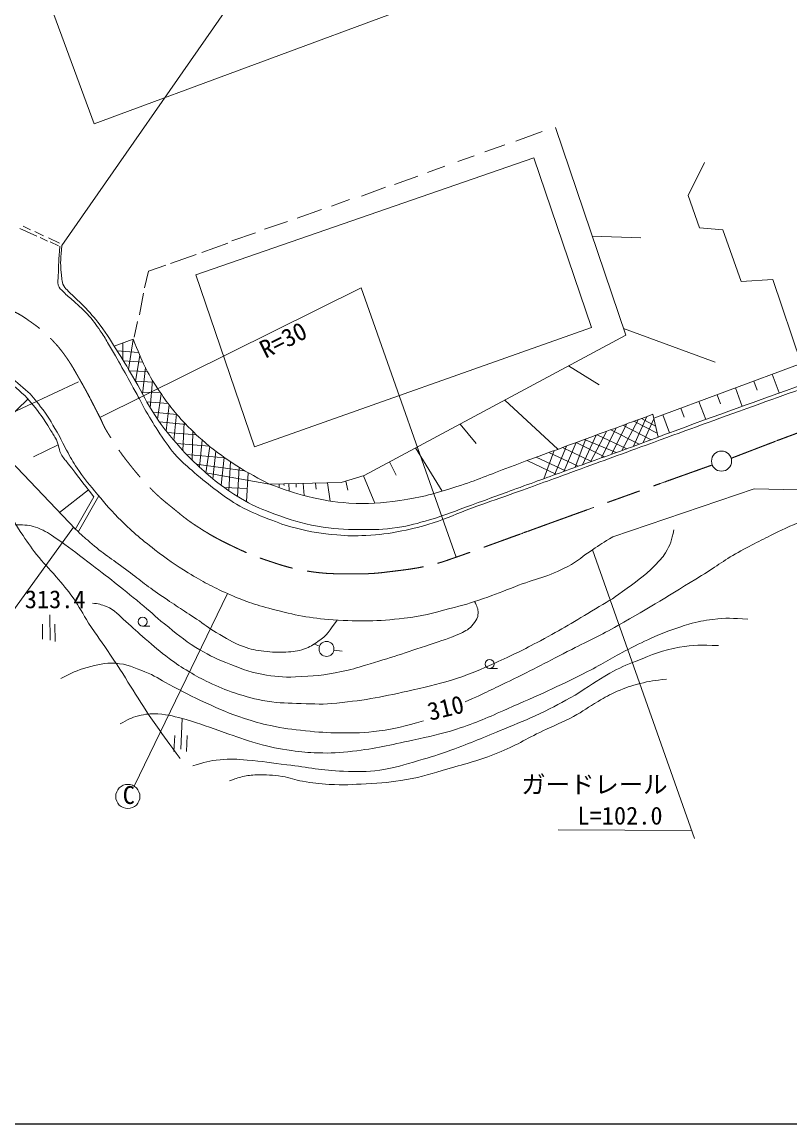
# Model space of a CAD drawing. Units: millimetres, scale not verified. Extents: x 40000 to 680000, y 20000 to 380000.
# Drawn here: x 181578 to 260312, y 205000 to 317937 of the extents above; entities that cross this region are included whole.
import ezdxf
from ezdxf.enums import TextEntityAlignment as Align

# ---------------------------------------------------------------- set-up
doc = ezdxf.new("R2010")
doc.units = ezdxf.units.MM
doc.header["$LTSCALE"] = 1000
doc.linetypes.add('CHAIN', pattern=[18.5, 12, -1.5, 3.5, -1.5])
for name, color, linetype, lineweight in [('M-BMK', 2, 'CHAIN', 13), ('M-TTL-BAND', 7, 'Continuous', 25), ('M-WORK', 1, 'Continuous', 13)]:
    doc.layers.add(name, color=color, linetype=linetype, lineweight=lineweight)
doc.styles.add('ＭＳ ゴシック', font='')
doc.styles.get('ＭＳ ゴシック').set_extended_font_data('MS Gothic')

msp = doc.modelspace()

# ---------------------------------------------------------------- linework, layer by layer
at = {"layer": 'M-BMK'}
for points, knots in [([(254286, 273224), (258114, 274701), (259096, 275083), (262196, 276227), (264926, 277235), (266479, 277737), (269205, 278756), (270788, 279348), (271627, 279812), (273237, 280327), (274578, 280757), (275369, 280861), (276728, 281232), (278649, 281756), (279711, 282100), (281627, 282639), (284108, 283337), (285501, 283714), (287986, 284396), (290246, 285015), (291521, 285327), (293774, 285972), (295304, 286411), (296184, 286601), (297667, 287178), (298285, 287419), (298655, 287526), (299203, 287898), (300120, 288518), (300566, 288967), (301350, 289749), (302285, 290683), (302662, 291340), (303487, 292373), (304389, 293504), (304987, 294072), (305766, 295290), (306416, 296306), (306477, 297050), (307158, 298045), (307712, 298852), (308094, 299260), (308798, 299939), (309456, 300572), (309855, 300902), (310608, 301420), (311378, 301951), (311822, 302243), (312671, 302637), (313895, 303205), (314624, 303440), (315930, 303779), (317225, 304116), (318004, 304020), (319339, 304109), (322600, 304325), (324432, 304349), (327698, 304466), (332876, 304650), (334536, 304657), (340959, 304752)], [0, 0, 0, 0, 1, 1, 1, 2, 2, 2, 3, 3, 3, 4, 4, 4, 5, 5, 5, 6, 6, 6, 7, 7, 7, 8, 8, 8, 9, 9, 9, 10, 10, 10, 11, 11, 11, 12, 12, 12, 13, 13, 13, 14, 14, 14, 15, 15, 15, 16, 16, 16, 17, 17, 17, 18, 18, 18, 19, 19, 19, 20, 20, 20, 20]), ([(167338, 288338), (167861, 288503), (167996, 288547), (168416, 288687), (169177, 288939), (169583, 289142), (170353, 289365), (171067, 289571), (171486, 289625), (172226, 289703), (173451, 289833), (174150, 289857), (175379, 289767), (176427, 289690), (176998, 289488), (178013, 289217), (179154, 288912), (179788, 288696), (180859, 288201), (181503, 287903), (181824, 287655), (182404, 287249), (183218, 286679), (183673, 286345), (184372, 285640), (185108, 284900), (185496, 284452), (186097, 283598), (186739, 282685), (187022, 282122), (187578, 281154), (188401, 279723), (188799, 278886), (189557, 277419), (189822, 276906), (189909, 276585), (190209, 276091), (191014, 274764), (191487, 274027), (192447, 272806), (193335, 271676), (193850, 271052), (194859, 270029), (195707, 269168), (196255, 268760), (197192, 267997), (197950, 267380), (198360, 267011), (199176, 266473), (200549, 265569), (201346, 265092), (202826, 264378), (204250, 263692), (205060, 263318), (206556, 262807), (208196, 262248), (209131, 261938), (210841, 261664), (212565, 261389), (213555, 261380), (215301, 261379), (216698, 261377), (217486, 261379), (218872, 261553), (220931, 261813), (222106, 261904), (224109, 262442), (224897, 262654), (225322, 262827), (226093, 263093), (227464, 263564), (228222, 263855), (229585, 264347), (232216, 265296), (233684, 265840), (236314, 266791), (239239, 267848), (240878, 268438), (243806, 269489), (247138, 270686), (248182, 271058), (252342, 272542)], [0, 0, 0, 0, 1, 1, 1, 2, 2, 2, 3, 3, 3, 4, 4, 4, 5, 5, 5, 6, 6, 6, 7, 7, 7, 8, 8, 8, 9, 9, 9, 10, 10, 10, 11, 11, 11, 12, 12, 12, 13, 13, 13, 14, 14, 14, 15, 15, 15, 16, 16, 16, 17, 17, 17, 18, 18, 18, 19, 19, 19, 20, 20, 20, 21, 21, 21, 22, 22, 22, 23, 23, 23, 24, 24, 24, 25, 25, 25, 26, 26, 26, 27, 27, 27, 27])]:
    msp.add_open_spline(points, degree=3, knots=knots, dxfattribs=at)
at = {"layer": 'M-TTL-BAND'}
msp.add_line((40000, 205000), (579000, 205000), dxfattribs=at)
at = {"layer": 'M-WORK'}
for p, q in [((185662, 295042), (204858, 322594)), ((232217, 305726), (234893, 306723)), ((229033, 304635), (231084, 305350)), ((226268, 303638), (227947, 304235)), ((223144, 302531), (224935, 303173)), ((219751, 301289), (222149, 302150)), ((216372, 300090), (218827, 301021)), ((213296, 299067), (215152, 299737)), ((209775, 297849), (212272, 298738)), ((181686, 297030), (182448, 296649)), ((206442, 296706), (208780, 297478)), ((181368, 296787), (183104, 295993)), ((182881, 296469), (183770, 296035)), ((203071, 295524), (205526, 296321)), ((240037, 296007), (245033, 295810)), ((183453, 295845), (184172, 295485)), ((184289, 295813), (185431, 295273)), ((184479, 295400), (185304, 295009)), ((200017, 294332), (202669, 295284)), ((196793, 293189), (199431, 294099)), ((193613, 287937), (194036, 290142)), ((193059, 285645), (193409, 287246)), ((243257, 286540), (252642, 283088)), ((191034, 284725), (192972, 285421)), ((191928, 285046), (191907, 283350)), ((192957, 285416), (192510, 282325)), ((191346, 284226), (193535, 284082)), ((193668, 283772), (193212, 281126)), ((191978, 283214), (193977, 283068)), ((194226, 282540), (193941, 279805)), ((237606, 282687), (240765, 280746)), ((246348, 277335), (261457, 282936)), ((192583, 282202), (194442, 282113)), ((258492, 281837), (259206, 279922)), ((195068, 281023), (193211, 281128)), ((194962, 281195), (194726, 278393)), ((254710, 280435), (255414, 278545)), ((256601, 281136), (256953, 280191)), ((182146, 279253), (178084, 275354)), ((193851, 279974), (195730, 280006)), ((194362, 279026), (196555, 278836)), ((195845, 279836), (195481, 277226)), ((231071, 279182), (236518, 274150)), ((250979, 279052), (251672, 277187)), ((252844, 279743), (253191, 278811)), ((194990, 277966), (197449, 277729)), ((196648, 278713), (196346, 276040)), ((249132, 278367), (249475, 277444)), ((195656, 276975), (198402, 276687)), ((197417, 277766), (197158, 275051)), ((198210, 276891), (198048, 274035)), ((226503, 276732), (228150, 274731)), ((243569, 276748), (242028, 273639)), ((244732, 277175), (243085, 274021)), ((245631, 277505), (244259, 274451)), ((244310, 277020), (246710, 275784)), ((245106, 277312), (246541, 276508)), ((246364, 277268), (245277, 274828)), ((246255, 277734), (246800, 275399)), ((247286, 277683), (247970, 275837)), ((196475, 275876), (199472, 275616)), ((199105, 275967), (199006, 273049)), ((240434, 275595), (239049, 272571)), ((241497, 275987), (239875, 272868)), ((240561, 275642), (243585, 274204)), ((242507, 276358), (241000, 273271)), ((241950, 276153), (244851, 274670)), ((243182, 276606), (246086, 275131)), ((185277, 274614), (182750, 273372)), ((197438, 274727), (200792, 274454)), ((200030, 275112), (199778, 272322)), ((237414, 274483), (236164, 271528)), ((238375, 274837), (237113, 271872)), ((239381, 275208), (238293, 272299)), ((238393, 274844), (241290, 273374)), ((239249, 275159), (242480, 273802)), ((202357, 273288), (198434, 273620)), ((200818, 274434), (200413, 271737)), ((201458, 273942), (201143, 271113)), ((202312, 273320), (201992, 270464)), ((221935, 274282), (224655, 269869)), ((234296, 273333), (237314, 271945)), ((236146, 274015), (235078, 271134)), ((235593, 273811), (238607, 272412)), ((236976, 274322), (239975, 272904)), ((204410, 271953), (199440, 272638)), ((202941, 272892), (202768, 269907)), ((203856, 272292), (203677, 269320)), ((219263, 272848), (219953, 271498)), ((233367, 272989), (236323, 271586)), ((206934, 270588), (200413, 271737)), ((204770, 271745), (204607, 268781)), ((216585, 271426), (217734, 268620)), ((188393, 269982), (185415, 267679)), ((202288, 270246), (204681, 270116)), ((207934, 270608), (207948, 270243)), ((208434, 270617), (208442, 270435)), ((208934, 270627), (208976, 269892)), ((209669, 270641), (209695, 270274)), ((210405, 270656), (210511, 269410)), ((211655, 270680), (211723, 270058)), ((212905, 270704), (213154, 268828)), ((214776, 270873), (214969, 269946)), ((242157, 265191), (256654, 270102)), ((188932, 269285), (187026, 265920)), ((187369, 265721), (189444, 269366)), ((169538, 242246), (186864, 266163)), ((250512, 234258), (240062, 263858)), ((193078, 239618), (202638, 259360)), ((184442, 257164), (184474, 254572)), ((183681, 256233), (183681, 254688)), ((184940, 256233), (184961, 254456)), ((193950, 256004), (194670, 256007)), ((212085, 253976), (211568, 254181)), ((213550, 253551), (214404, 253452)), ((229511, 251678), (230322, 251679)), ((198011, 246551), (197862, 243421)), ((197227, 244807), (197143, 243188)), ((198507, 244817), (198433, 243167)), ((236547, 235142), (250219, 235089))]:
    msp.add_line(p, q, dxfattribs=at)
for points in [[(198739, 332804), (181991, 326447), (188990, 307521), (221843, 319662)], [(251534, 303530), (249872, 300161), (251030, 296860), (253427, 296638), (255315, 291337), (258553, 291543), (261457, 282936), (290499, 293877), (290624, 301567), (288720, 302916), (286482, 316186)], [(236258, 307120), (243493, 285844), (216647, 271445), (214314, 270731), (206934, 270588)], [(194149, 290700), (194539, 292405), (196317, 293012)], [(189557, 277419), (216345, 290704), (226093, 263093)], [(164340, 270391), (171554, 273676), (187373, 281068)], [(177158, 276538), (177694, 275762), (187052, 265966)], [(256654, 270102), (268766, 269828), (291692, 266305)]]:
    msp.add_lwpolyline(points, dxfattribs=at)
msp.add_lwpolyline([(199396, 292016), (234044, 304014), (239972, 286624), (205399, 274412)], close=True, dxfattribs=at)
for centre, radius in [((253295, 272938), 1032), ((193944, 256479), 475), ((212795, 253687), 767), ((229511, 252137), 459), ((192424, 238564), 1240)]:
    msp.add_circle(centre, radius, dxfattribs=at)
for points, knots in [([(185453, 294966), (185355, 293508), (185313, 293119), (185290, 291933), (185283, 291561), (185177, 291338), (185280, 290981), (185376, 290647), (185586, 290530), (185820, 290272), (186181, 289872), (186452, 289719), (186846, 289351), (187483, 288758), (187877, 288459), (188454, 287807), (189028, 287159), (189285, 286741), (189777, 286029), (190110, 285547), (190257, 285250), (190556, 284745), (191698, 282819), (192289, 281711), (193373, 279752), (193736, 279097), (193894, 278705), (194273, 278059), (194812, 277141), (195119, 276629), (195718, 275748), (196368, 274792), (196697, 274220), (197481, 273371), (198107, 272694), (198525, 272381), (199227, 271784), (200124, 271020), (200622, 270582), (201576, 269890), (202464, 269246), (202953, 268864), (203913, 268335), (204992, 267740), (205637, 267477), (206786, 267033), (207908, 266600), (208535, 266330), (209706, 266049), (211301, 265667), (212213, 265494), (213848, 265367), (215004, 265277), (215659, 265245), (216816, 265319), (218269, 265412), (219087, 265495), (220514, 265779), (221788, 266033), (222499, 266208), (223736, 266605), (225304, 267108), (226129, 267539), (227672, 268112), (229201, 268681), (230072, 268959), (231608, 269509), (234046, 270383), (235407, 270884), (237842, 271768), (240864, 272865), (242555, 273485), (245576, 274584), (249599, 276048), (251851, 276875), (255877, 278330), (259631, 279687), (261749, 280407), (265495, 281790), (267166, 282407), (268094, 282772), (269764, 283393), (274198, 285041), (276697, 285920), (281143, 287535), (283591, 288424), (284966, 288911), (287413, 289805), (289699, 290640), (290967, 291146), (293258, 291968), (295405, 292739), (296093, 292976), (298770, 293893)], [0, 0, 0, 0, 1, 1, 1, 2, 2, 2, 3, 3, 3, 4, 4, 4, 5, 5, 5, 6, 6, 6, 7, 7, 7, 8, 8, 8, 9, 9, 9, 10, 10, 10, 11, 11, 11, 12, 12, 12, 13, 13, 13, 14, 14, 14, 15, 15, 15, 16, 16, 16, 17, 17, 17, 18, 18, 18, 19, 19, 19, 20, 20, 20, 21, 21, 21, 22, 22, 22, 23, 23, 23, 24, 24, 24, 25, 25, 25, 26, 26, 26, 27, 27, 27, 28, 28, 28, 29, 29, 29, 30, 30, 30, 31, 31, 31, 31]), ([(185662, 295042), (185556, 293760), (185470, 293327), (185607, 292242), (185673, 291719), (185618, 291389), (185847, 290915), (185977, 290646), (186135, 290548), (186341, 290330), (186905, 289732), (187297, 289473), (187855, 288870), (188554, 288116), (188966, 287707), (189585, 286886), (190382, 285830), (190742, 285177), (191450, 284061), (192140, 282974), (192497, 282346), (193148, 281236), (193976, 279825), (194319, 278962), (195228, 277601), (196127, 276253), (196714, 275550), (197783, 274332), (198503, 273511), (198952, 273092), (199751, 272348), (200468, 271679), (200874, 271304), (201658, 270713), (202680, 269944), (203276, 269536), (204388, 268904), (205549, 268244), (206255, 267966), (207509, 267507), (209169, 266901), (210117, 266565), (211858, 266259), (213544, 265962), (214516, 265945), (216228, 265920), (217722, 265899), (218569, 265911), (220047, 266132), (221358, 266327), (222077, 266542), (223348, 266915), (225059, 267416), (225976, 267828), (227655, 268428), (229606, 269125), (230691, 269539), (232638, 270248), (234791, 271031), (235997, 271468), (238151, 272247), (240634, 273146), (242033, 273629), (244510, 274544), (246083, 275124), (246958, 275463), (248531, 276046), (254122, 278118), (257287, 279189), (262880, 281257), (264080, 281700), (264749, 281956), (265948, 282399), (268020, 283165), (269184, 283583), (271260, 284336), (273590, 285181), (274897, 285650), (277227, 286494), (280191, 287567), (281854, 288162), (284814, 289245), (287805, 290340), (289468, 290987), (292464, 292070), (294715, 292884), (295429, 293139), (298237, 294130)], [0, 0, 0, 0, 1, 1, 1, 2, 2, 2, 3, 3, 3, 4, 4, 4, 5, 5, 5, 6, 6, 6, 7, 7, 7, 8, 8, 8, 9, 9, 9, 10, 10, 10, 11, 11, 11, 12, 12, 12, 13, 13, 13, 14, 14, 14, 15, 15, 15, 16, 16, 16, 17, 17, 17, 18, 18, 18, 19, 19, 19, 20, 20, 20, 21, 21, 21, 22, 22, 22, 23, 23, 23, 24, 24, 24, 25, 25, 25, 26, 26, 26, 27, 27, 27, 28, 28, 28, 29, 29, 29, 29]), ([(192972, 285421), (193998, 282991), (194303, 282146), (195550, 280275), (196509, 278836), (197107, 278057), (198295, 276800), (199221, 275822), (199587, 275483), (200809, 274440)], [0, 0, 0, 0, 1, 1, 1, 2, 2, 2, 3, 3, 3, 3]), ([(144767, 276260), (150534, 278226), (151980, 278718), (156600, 280302), (160155, 281520), (162111, 282314), (165700, 283428), (166985, 283827), (167682, 284166), (169009, 284381), (169966, 284535), (170516, 284561), (171485, 284547), (172815, 284528), (173562, 284406), (174866, 284143), (176059, 283902), (176715, 283659), (177818, 283143), (179601, 282307), (180441, 281518), (181944, 280246), (182635, 279662), (182920, 279223), (183484, 278516), (184239, 277570), (184551, 276956), (185166, 275913), (185586, 275202), (185749, 274763), (186150, 274041), (186555, 273312), (186766, 272892), (187229, 272200), (187866, 271248), (188299, 270769), (189023, 269882), (189931, 268769), (190435, 268136), (191451, 267121), (192822, 265752), (193652, 265040), (195189, 263859), (196485, 262864), (197229, 262322), (198627, 261476), (200143, 260560), (201019, 260080), (202638, 259360), (204366, 258591), (205383, 258253), (207211, 257767), (209614, 257130), (211001, 256851), (213480, 256672), (216320, 256468), (217939, 256516), (220769, 256831), (222620, 257037), (223627, 257365), (225435, 257815), (226798, 258154), (227550, 258393), (228879, 258847), (230150, 259280), (230840, 259587), (232095, 260065), (234222, 260874), (235530, 261073), (237539, 262144), (238590, 262704), (239065, 263206), (240062, 263858), (240874, 264389), (241139, 264557), (242157, 265191)], [0, 0, 0, 0, 1, 1, 1, 2, 2, 2, 3, 3, 3, 4, 4, 4, 5, 5, 5, 6, 6, 6, 7, 7, 7, 8, 8, 8, 9, 9, 9, 10, 10, 10, 11, 11, 11, 12, 12, 12, 13, 13, 13, 14, 14, 14, 15, 15, 15, 16, 16, 16, 17, 17, 17, 18, 18, 18, 19, 19, 19, 20, 20, 20, 21, 21, 21, 22, 22, 22, 23, 23, 23, 24, 24, 24, 25, 25, 25, 25]), ([(168334, 283835), (169442, 283994), (169783, 284033), (170718, 284071), (171829, 284116), (172468, 284158), (173564, 283965), (174800, 283748), (175471, 283490), (176632, 283013), (177732, 282562), (178327, 282243), (179330, 281606), (180257, 281018), (180781, 280672), (181574, 279913), (182352, 279168), (182742, 278696), (183383, 277829), (183858, 277185), (184079, 276792), (184504, 276114), (184743, 275735), (184895, 275531), (185097, 275130), (185397, 274537), (185307, 274088), (185658, 273522), (185883, 273159), (186064, 272993), (186324, 272655), (187339, 271335), (187660, 270924), (188932, 269285)], [0, 0, 0, 0, 1, 1, 1, 2, 2, 2, 3, 3, 3, 4, 4, 4, 5, 5, 5, 6, 6, 6, 7, 7, 7, 8, 8, 8, 9, 9, 9, 10, 10, 10, 11, 11, 11, 11]), ([(206934, 270588), (208740, 269911), (209306, 269703), (210878, 269322), (212502, 268929), (213433, 268740), (215100, 268640), (217139, 268517), (218300, 268624), (220322, 268909), (222640, 269236), (223913, 269619), (226146, 270322), (228296, 270998), (229444, 271541), (231559, 272322), (234633, 273457), (236355, 274094), (239431, 275226), (242096, 276207), (242929, 276513), (246255, 277734)], [0, 0, 0, 0, 1, 1, 1, 2, 2, 2, 3, 3, 3, 4, 4, 4, 5, 5, 5, 6, 6, 6, 7, 7, 7, 7]), ([(200809, 274440), (201871, 273618), (202192, 273392), (203116, 272774), (204545, 271819), (205099, 271559), (206934, 270588)], [0, 0, 0, 0, 1, 1, 1, 2, 2, 2, 2]), ([(167645, 269027), (168054, 269635), (168254, 269984), (168867, 270297), (169367, 270552), (169716, 270512), (170264, 270630), (171022, 270794), (171457, 270835), (172216, 270995), (172845, 271128), (173177, 271350), (173819, 271360), (174685, 271375), (175163, 271176), (175994, 270932), (176963, 270647), (177567, 270559), (178406, 269995), (179127, 269511), (179293, 268969), (179803, 268266), (180517, 267279), (180787, 266640), (181469, 265631), (182074, 264736), (182400, 264223), (183072, 263377), (183811, 262449), (184308, 262000), (185072, 261092), (185771, 260261), (186190, 259814), (186814, 258925), (187495, 257953), (187766, 257337), (188409, 256338), (189251, 255030), (189799, 254348), (190664, 253054), (192515, 250287), (193386, 248624), (195301, 245900), (196259, 244536), (196576, 244081), (197804, 242444)], [0, 0, 0, 0, 1, 1, 1, 2, 2, 2, 3, 3, 3, 4, 4, 4, 5, 5, 5, 6, 6, 6, 7, 7, 7, 8, 8, 8, 9, 9, 9, 10, 10, 10, 11, 11, 11, 12, 12, 12, 13, 13, 13, 14, 14, 14, 15, 15, 15, 15]), ([(227008, 248253), (229208, 249267), (229780, 249540), (231543, 250395), (234062, 251618), (235442, 252367), (237935, 253645), (239778, 254590), (240847, 255052), (242648, 256073), (246055, 258004), (247919, 259163), (251255, 261215), (252840, 262191), (253659, 262852), (255290, 263751), (256880, 264627), (257811, 265040), (259432, 265858), (260658, 266475), (261452, 266639), (262575, 267429), (263716, 268232), (264111, 268699), (265146, 269910)], [0, 0, 0, 0, 1, 1, 1, 2, 2, 2, 3, 3, 3, 4, 4, 4, 5, 5, 5, 6, 6, 6, 7, 7, 7, 8, 8, 8, 8]), ([(174444, 263977), (175524, 264638), (175867, 264847), (176841, 265279), (177820, 265713), (178384, 265946), (179428, 266183), (180170, 266352), (180603, 266433), (181364, 266406), (182093, 266379), (182526, 266354), (183205, 266088), (183992, 265781), (184376, 265478), (185078, 265009), (186390, 264131), (187076, 263569), (188332, 262612), (190467, 260986), (191647, 260054), (193728, 258359), (194703, 257565), (195185, 257043), (196172, 256264), (197413, 255284), (198057, 254655), (199410, 253836), (200555, 253142), (201231, 252797), (202473, 252296), (203882, 251728), (204676, 251363), (206171, 251090), (207492, 250849), (208257, 250771), (209599, 250820), (211463, 250889), (212521, 250965), (214344, 251360), (215317, 251570), (215852, 251737), (216804, 252026), (219395, 252813), (220847, 253256), (223407, 254137), (224631, 254559), (225347, 254727), (226517, 255280), (227088, 255549), (227452, 255714), (227835, 256216), (228055, 256505), (228146, 256654), (228295, 257026)], [0, 0, 0, 0, 1, 1, 1, 2, 2, 2, 3, 3, 3, 4, 4, 4, 5, 5, 5, 6, 6, 6, 7, 7, 7, 8, 8, 8, 9, 9, 9, 10, 10, 10, 11, 11, 11, 12, 12, 12, 13, 13, 13, 14, 14, 14, 15, 15, 15, 16, 16, 16, 17, 17, 17, 18, 18, 18, 18]), ([(187052, 265966), (187728, 265319), (187932, 265147), (188514, 264642), (189877, 263459), (190751, 262932), (192196, 261849), (193568, 260821), (194311, 260209), (195719, 259230), (197167, 258225), (198015, 257718), (199481, 256739), (200266, 256213), (200666, 255855), (201486, 255384), (202556, 254769), (203125, 254335), (204290, 253924), (205081, 253645), (205551, 253544), (206385, 253448), (207260, 253347), (207759, 253310), (208638, 253363), (209383, 253408), (209821, 253425), (210522, 253681), (211100, 253892), (211398, 254086), (211908, 254432), (212867, 255083), (213125, 255580), (213886, 256643)], [0, 0, 0, 0, 1, 1, 1, 2, 2, 2, 3, 3, 3, 4, 4, 4, 5, 5, 5, 6, 6, 6, 7, 7, 7, 8, 8, 8, 9, 9, 9, 10, 10, 10, 11, 11, 11, 11]), ([(188787, 258385), (189423, 258316), (189687, 258245), (190226, 258036), (191146, 257679), (191472, 257128), (192226, 256491), (193015, 255824), (193408, 255395), (194194, 254724), (195143, 253914), (195663, 253442), (196670, 252703), (197434, 252142), (197879, 251849), (198691, 251359), (199479, 250884), (199933, 250633), (200765, 250238), (201759, 249765), (202333, 249527), (203378, 249180), (204653, 248756), (205386, 248555), (206711, 248333), (208063, 248107), (208843, 248140), (210213, 248090), (211630, 248038), (212432, 247988), (213842, 248132), (216930, 248448), (218644, 248805), (221672, 249486), (223470, 249891), (224482, 250117), (226232, 250693), (227758, 251194), (228575, 251583), (230041, 252237), (231900, 253067), (232926, 253570), (234718, 254533), (236962, 255739), (238194, 256464), (240368, 257792), (241464, 258462), (242115, 258787), (243140, 259559), (244474, 260563), (245292, 261057), (246463, 262247), (246926, 262717), (247193, 262985), (247552, 263538), (248085, 264356), (248149, 264818), (248410, 265887)], [0, 0, 0, 0, 1, 1, 1, 2, 2, 2, 3, 3, 3, 4, 4, 4, 5, 5, 5, 6, 6, 6, 7, 7, 7, 8, 8, 8, 9, 9, 9, 10, 10, 10, 11, 11, 11, 12, 12, 12, 13, 13, 13, 14, 14, 14, 15, 15, 15, 16, 16, 16, 17, 17, 17, 18, 18, 18, 19, 19, 19, 19]), ([(228295, 257026), (228330, 257156), (228328, 257214), (228336, 257335), (228367, 257827), (228200, 258046), (227980, 258545)], [0, 0, 0, 0, 1, 1, 1, 2, 2, 2, 2]), ([(191644, 246003), (192440, 246451), (192749, 246631), (193527, 246828), (194272, 247018), (194718, 247066), (195485, 247019), (196646, 246947), (197283, 246742), (198405, 246437), (199954, 246015), (200777, 245635), (202299, 245125), (203637, 244677), (204366, 244357), (205727, 243982), (207069, 243613), (207841, 243469), (209219, 243273), (210262, 243125), (210853, 243057), (211906, 243030), (213300, 242994), (214087, 243038), (215472, 243199), (217906, 243482), (219249, 243806), (221640, 244342), (223403, 244737), (224406, 244913), (226127, 245464), (228216, 246133), (229331, 246673), (231343, 247548), (234582, 248957), (236393, 249762), (239544, 251357), (241200, 252195), (242055, 252803), (243711, 253642), (244775, 254182), (245376, 254479), (246472, 254952), (247802, 255525), (248566, 255813), (249956, 256221), (250896, 256498), (251444, 256588), (252416, 256713), (253805, 256893), (254353, 256830), (256003, 256745)], [0, 0, 0, 0, 1, 1, 1, 2, 2, 2, 3, 3, 3, 4, 4, 4, 5, 5, 5, 6, 6, 6, 7, 7, 7, 8, 8, 8, 9, 9, 9, 10, 10, 10, 11, 11, 11, 12, 12, 12, 13, 13, 13, 14, 14, 14, 15, 15, 15, 16, 16, 16, 17, 17, 17, 17]), ([(252969, 254027), (251167, 254100), (250514, 254101), (248970, 253853), (247177, 253564), (246229, 253111), (244542, 252440), (243464, 252012), (242859, 251762), (241844, 251202), (240402, 250407), (239695, 249792), (238273, 248964), (236909, 248171), (236127, 247753), (234702, 247076), (233274, 246398), (232446, 246080), (230988, 245473), (228876, 244593), (227691, 244102), (225544, 243314), (224271, 242847), (223545, 242616), (222243, 242235), (220712, 241788), (219852, 241511), (218275, 241267), (216835, 241044), (216002, 241110), (214545, 241156), (212257, 241227), (210995, 241542), (208721, 241807), (207133, 241991), (206252, 242185), (204658, 242299), (203576, 242376), (202959, 242443), (201880, 242330), (200773, 242215), (200339, 242078), (199103, 241695)], [0, 0, 0, 0, 1, 1, 1, 2, 2, 2, 3, 3, 3, 4, 4, 4, 5, 5, 5, 6, 6, 6, 7, 7, 7, 8, 8, 8, 9, 9, 9, 10, 10, 10, 11, 11, 11, 12, 12, 12, 13, 13, 13, 14, 14, 14, 14]), ([(185552, 250657), (186729, 251262), (187150, 251478), (188250, 251784), (189355, 252091), (190010, 252280), (191155, 252212), (192371, 252141), (193016, 251791), (194154, 251355), (195180, 250963), (195669, 250555), (196646, 250054), (198116, 249300), (198918, 248830), (200423, 248149), (201939, 247465), (202796, 247085), (204375, 246562), (205400, 246223), (205984, 246047), (207042, 245832), (208430, 245550), (209219, 245431), (210629, 245293), (212013, 245156), (212793, 245097), (214184, 245086), (215748, 245075), (216632, 245080), (218183, 245277), (219988, 245505), (220658, 245722), (222722, 246324)], [0, 0, 0, 0, 1, 1, 1, 2, 2, 2, 3, 3, 3, 4, 4, 4, 5, 5, 5, 6, 6, 6, 7, 7, 7, 8, 8, 8, 9, 9, 9, 10, 10, 10, 11, 11, 11, 11]), ([(202864, 240153), (203455, 240395), (203653, 240474), (204182, 240597), (204739, 240728), (205063, 240760), (205635, 240781), (206655, 240817), (207232, 240749), (208245, 240619), (209082, 240511), (209517, 240268), (210348, 240120), (211405, 239931), (212006, 239863), (213078, 239802), (214558, 239719), (215392, 239784), (216871, 239866), (218483, 239955), (219391, 240019), (220982, 240294), (222673, 240586), (223587, 240915), (225235, 241389), (227255, 241970), (228409, 242246), (230362, 243024), (232229, 243768), (233167, 244426), (234980, 245293), (236196, 245875), (236913, 246128), (238107, 246754), (239132, 247291), (239624, 247737), (240630, 248309), (241385, 248738), (241802, 248995), (242598, 249341), (243476, 249722), (243990, 249891), (244916, 250134), (245967, 250410), (246379, 250448), (247661, 250594)], [0, 0, 0, 0, 1, 1, 1, 2, 2, 2, 3, 3, 3, 4, 4, 4, 5, 5, 5, 6, 6, 6, 7, 7, 7, 8, 8, 8, 9, 9, 9, 10, 10, 10, 11, 11, 11, 12, 12, 12, 13, 13, 13, 14, 14, 14, 15, 15, 15, 15])]:
    msp.add_open_spline(points, degree=3, knots=knots, dxfattribs=at)

# ---------------------------------------------------------------- texts
at = {"layer": 'M-WORK', "style": 'ＭＳ ゴシック'}
for s, rotation, p in [('R=30', 26.565, (206778, 282936)), ('310', 13.593, (223532, 245786))]:
    msp.add_text(s, height=1833, rotation=rotation, dxfattribs=at).set_placement(p, align=Align.BOTTOM_LEFT)
for s, p in [('313.4', (181858, 257309)), ('ガードレール', (232762, 238332)), ('C', (191900, 237247)), ('L=102.0', (238523, 235134))]:
    msp.add_text(s, height=1833, dxfattribs=at).set_placement(p, align=Align.BOTTOM_LEFT)

doc.saveas('drawing.dxf')
